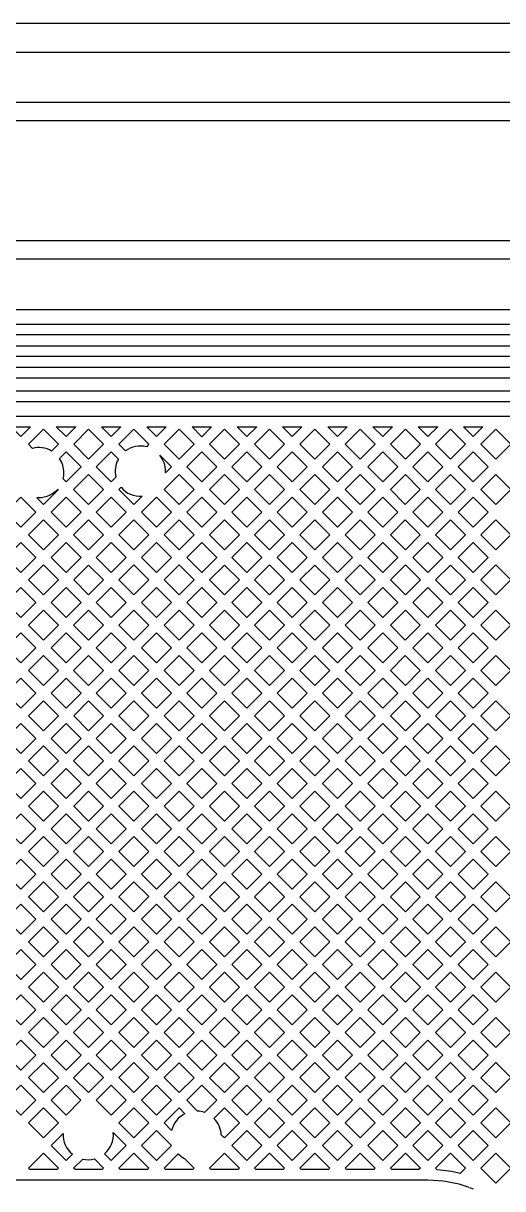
# Model space of a CAD drawing. Extents: x 3103 to 3424, y -52 to 175.
# Drawn here: x 3201.8 to 3205.19, y 41.97 to 50.21 of the extents above; entities that cross this region are included whole.
import ezdxf

# ---------------------------------------------------------------- set-up
doc = ezdxf.new("R2010")
doc.units = 0
doc.layers.add('gbr-dxf_layer0', color=7, linetype='Continuous')
doc.layers.add('gbr-outline-dxf_layer1', color=2, linetype='Continuous')

msp = doc.modelspace()

# ---------------------------------------------------------------- linework, layer by layer
at = {"layer": 'gbr-dxf_layer0'}
for p, q in [((3193.2677, 47.9295), (3208.6542, 47.9295)), ((3193.2857, 47.7768), (3208.944, 47.7768)), ((3208.9481, 47.7006), (3193.2857, 47.7006)), ((3193.0025, 47.6097), (3208.944, 47.6097)), ((3197.1494, 47.4317), (3209.0176, 47.4317)), ((3201.7155, 47.3555), (3201.8529, 47.3555)), ((3202.0353, 47.3555), (3202.1726, 47.3555)), ((3202.3548, 47.3555), (3202.4922, 47.3555)), ((3202.6746, 47.3555), (3202.812, 47.3555)), ((3202.9941, 47.3555), (3203.1318, 47.3555)), ((3203.3139, 47.3555), (3203.4513, 47.3555)), ((3203.6337, 47.3555), (3203.7711, 47.3555)), ((3203.9532, 47.3555), (3204.0909, 47.3555)), ((3204.273, 47.3555), (3204.4104, 47.3555)), ((3204.5928, 47.3555), (3204.7302, 47.3555)), ((3204.9124, 47.3555), (3205.0497, 47.3555)), ((3201.9978, 42.2776), (3202.0829, 42.3627))]:
    msp.add_line(p, q, dxfattribs=at)
at = {"layer": 'gbr-dxf_layer0', "linetype": 'Continuous'}
for points in [[(3188.2404, 49.6743, -0.027126), (3189.8357, 49.9261, -0.095047), (3189.8453, 49.927, -0.012273), (3190.5741, 49.9834, -0.011241), (3190.5818, 49.9838, -0.012571), (3191.3303, 50.0039), (3208.9973, 50.0037)], [(3205.5327, 49.6486), (3204.2911, 49.6486, -0.019951), (3204.2771, 49.6481, -0.01994), (3204.263, 49.6486), (3203.2748, 49.6486, -0.019556), (3203.2611, 49.6481, -0.01955), (3203.2473, 49.6486), (3202.0044, 49.6486, -0.019006), (3201.9911, 49.6481, -0.019005), (3201.9777, 49.6486), (3200.7341, 49.6485, -0.018496), (3200.7211, 49.6481, -0.018486), (3200.7081, 49.6485), (3199.4637, 49.6485, -0.017922), (3199.4511, 49.6481, -0.017902), (3199.4385, 49.6485), (3198.1933, 49.6485, -0.017367), (3198.1811, 49.6481, -0.017356), (3198.1689, 49.6485), (3196.9228, 49.6484, -0.01675), (3196.9111, 49.6481, -0.016734), (3196.8993, 49.6484), (3195.6524, 49.6484, -0.016102)], [(3190.5483, 49.4983, -0.011818), (3191.2293, 49.5208), (3213.4713, 49.5213)], [(3216.2755, 48.0435, -0.113654), (3216.278, 48.0487, 0.268441), (3216.275, 48.3549), (3216.275, 48.8977), (3216.1023, 49.0705), (3214.1147, 49.0705), (3213.7193, 48.675, -0.202211), (3213.7102, 48.6712), (3189.9129, 48.6708), (3189.5824, 48.6198, 0.084011), (3184.1442, 46.7521), (3182.6484, 45.8137, -0.017997), (3181.5897, 45.1981)], [(3216.1972, 45.2855, -0.093412), (3216.1926, 45.2846), (3216.0509, 45.2856, -0.200846), (3216.0418, 45.2894), (3215.6405, 45.691, -0.198882), (3215.5445, 45.9222), (3215.5445, 47.5677, 0.156072), (3215.4952, 47.7183), (3215.4488, 47.7748), (3215.2943, 47.9313, 0.205765), (3214.7061, 48.184), (3201.8082, 48.184)], [(3192.9952, 48.0821), (3214.7058, 48.0821, -0.198987), (3215.2072, 47.8744)], [(3215.1533, 47.8205, 0.198989), (3214.7058, 48.0059), (3192.9959, 48.0059), (3192.1282, 47.9715), (3190.8114, 47.873), (3189.7211, 47.7535), (3187.649, 47.4238), (3187.331, 47.3616), (3186.8766, 47.2312)], [(3208.6583, 47.8533), (3193.268, 47.8533, 0.005523), (3192.3957, 47.8186, -0.011836), (3192.127, 47.796)], [(3208.9481, 47.5335), (3193.0032, 47.5335, 0.034711), (3187.7407, 46.9666), (3187.2288, 46.8407)], [(3202.8067, 47.0304, 0.017564), (3202.8072, 47.0428, 0.1727), (3202.7672, 47.1551)], [(3202.0465, 46.9167, -0.22001), (3201.9111, 46.8541, -0.020641), (3201.8965, 46.8547)], [(3202.4775, 46.9132), (3202.493, 46.9287, 0.24042), (3202.6417, 46.8654)], [(3202.0829, 42.3627, 0.238177), (3202.1489, 42.2166), (3202.1038, 42.1716), (3201.9978, 42.2776)], [(3204.9525, 41.9817, 0.084647), (3204.6598, 42.0319), (3191.537, 42.0319), (3190.952, 41.9767)]]:
    msp.add_lwpolyline(points, format="xyb", dxfattribs=at)
for points in [[(3189.9247, 48.5434), (3213.7683, 48.5437)], [(3201.8082, 48.184), (3192.9927, 48.184), (3192.1184, 48.1492), (3190.7952, 48.0504), (3189.6977, 47.93), (3188.337, 47.7137)], [(3201.8529, 47.3555), (3201.7842, 47.2868), (3201.7155, 47.3555)], [(3202.1726, 47.3555), (3202.104, 47.2868), (3202.0353, 47.3555)], [(3202.4922, 47.3555), (3202.4235, 47.2868), (3202.3548, 47.3555)], [(3202.812, 47.3555), (3202.7433, 47.2868), (3202.6746, 47.3555)], [(3203.1318, 47.3555), (3203.0629, 47.2866), (3202.9941, 47.3555)], [(3203.4513, 47.3555), (3203.3826, 47.2868), (3203.3139, 47.3555)], [(3203.7711, 47.3555), (3203.7024, 47.2868), (3203.6337, 47.3555)], [(3204.0909, 47.3555), (3204.0221, 47.2867), (3203.9532, 47.3555)], [(3204.4104, 47.3555), (3204.3417, 47.2868), (3204.273, 47.3555)], [(3204.7302, 47.3555), (3204.6615, 47.2868), (3204.5928, 47.3555)], [(3205.0497, 47.3555), (3204.981, 47.2868), (3204.9124, 47.3555)], [(3202.7672, 47.1551), (3202.8493, 47.073), (3202.8067, 47.0304)], [(3201.8965, 46.8547), (3201.9439, 46.8072), (3202.05, 46.9132)], [(3202.6417, 46.8654), (3202.5835, 46.8072), (3202.4775, 46.9132)], [(3202.4378, 42.3692), (3202.5295, 42.2775), (3202.4236, 42.1716), (3202.3757, 42.2195)]]:
    msp.add_lwpolyline(points, dxfattribs=at)
for points in [[(3201.8381, 47.2329), (3201.9441, 47.3389), (3202.0501, 47.2329), (3202.0019, 47.1847, 0.199423), (3201.8669, 47.2041)], [(3202.4774, 47.2329), (3202.5834, 47.3389), (3202.6894, 47.2329), (3202.6719, 47.2154, 0.222275), (3202.5242, 47.1861)], [(3202.0576, 47.1326), (3202.104, 47.179), (3202.2099, 47.0731), (3202.1038, 46.9671), (3202.0833, 46.9877, 0.062916), (3202.0889, 47.0319, 0.151778)], [(3202.3176, 47.0731), (3202.4235, 47.179), (3202.4737, 47.1288, 0.188834), (3202.4567, 47.0002), (3202.4236, 46.9671)], [(3202.9571, 42.5973), (3203.0629, 42.7032), (3203.1688, 42.5973), (3203.0823, 42.5107, 0.069925), (3203.0338, 42.5205)], [(3202.7972, 42.4374), (3202.9032, 42.5434), (3202.9443, 42.5023, 0.222697), (3202.8504, 42.3842)], [(3203.1486, 42.4692), (3203.2227, 42.5434), (3203.3287, 42.4374), (3203.2228, 42.3315), (3203.2008, 42.3535, 0.184629)], [(3202.1577, 42.1177), (3202.2215, 42.1815, 0.118731), (3202.3047, 42.1827), (3202.3697, 42.1177), (3202.3601, 42.1081), (3202.1674, 42.1081)], [(3202.797, 42.1177), (3202.8971, 42.2178, 0.078382), (3202.9418, 42.185), (3203.0091, 42.1177), (3202.9994, 42.1081), (3202.8067, 42.1081)], [(3204.7154, 42.1178), (3204.8213, 42.2237), (3204.9273, 42.1177), (3204.8895, 42.08, 0.042805), (3204.7276, 42.1056)]]:
    msp.add_lwpolyline(points, format="xyb", close=True, dxfattribs=at)
for points in [[(3202.1579, 47.2329), (3202.2637, 47.3388), (3202.3696, 47.2329), (3202.2637, 47.127)], [(3202.7972, 47.2329), (3202.9031, 47.3388), (3203.0091, 47.2328), (3202.9032, 47.1269)], [(3203.1168, 47.2328), (3203.2228, 47.3388), (3203.3287, 47.2329), (3203.2227, 47.1269)], [(3203.4365, 47.2329), (3203.5425, 47.3389), (3203.6485, 47.2329), (3203.5425, 47.1269)], [(3203.7563, 47.2329), (3203.8622, 47.3388), (3203.9682, 47.2328), (3203.8623, 47.1269)], [(3204.0759, 47.2328), (3204.1819, 47.3388), (3204.2878, 47.2329), (3204.1818, 47.1269)], [(3204.3956, 47.2329), (3204.5016, 47.3389), (3204.6076, 47.2329), (3204.5016, 47.1269)], [(3204.7154, 47.2329), (3204.8213, 47.3388), (3204.9271, 47.2329), (3204.8213, 47.127)], [(3205.0349, 47.2329), (3205.1409, 47.3389), (3205.2469, 47.2329), (3205.1409, 47.1269)], [(3202.9571, 47.073), (3203.0629, 47.1789), (3203.1688, 47.073), (3203.0629, 46.9671)], [(3203.2766, 47.073), (3203.3826, 47.179), (3203.4886, 47.073), (3203.3826, 46.967)], [(3203.5964, 47.073), (3203.7024, 47.179), (3203.8084, 47.073), (3203.7024, 46.967)], [(3203.9162, 47.073), (3204.0221, 47.1789), (3204.1279, 47.073), (3204.0221, 46.9671)], [(3204.2357, 47.073), (3204.3417, 47.179), (3204.4477, 47.073), (3204.3417, 46.967)], [(3204.5555, 47.073), (3204.6615, 47.179), (3204.7674, 47.0731), (3204.6614, 46.9671)], [(3204.8751, 47.0731), (3204.981, 47.179), (3205.087, 47.073), (3204.9812, 46.9671)], [(3202.1577, 46.9132), (3202.2637, 47.0193), (3202.3697, 46.9132), (3202.2637, 46.8072)], [(3202.7972, 46.9131), (3202.9032, 47.0191), (3203.0091, 46.9132), (3202.9031, 46.8072)], [(3203.1168, 46.9132), (3203.2227, 47.0191), (3203.3287, 46.9131), (3203.2228, 46.8072)], [(3203.4365, 46.9131), (3203.5425, 47.0191), (3203.6485, 46.9131), (3203.5425, 46.8071)], [(3203.7563, 46.9131), (3203.8623, 47.0191), (3203.9682, 46.9132), (3203.8622, 46.8072)], [(3204.0759, 46.9132), (3204.1818, 47.0191), (3204.2878, 46.9131), (3204.1819, 46.8072)], [(3204.3956, 46.9131), (3204.5016, 47.0191), (3204.6075, 46.9132), (3204.5015, 46.8072)], [(3204.7152, 46.9132), (3204.8213, 47.0193), (3204.9273, 46.9132), (3204.8213, 46.8072)], [(3205.035, 46.9132), (3205.1409, 47.0191), (3205.2469, 46.9131), (3205.1411, 46.8072)], [(3201.6783, 46.7533), (3201.7842, 46.8592), (3201.8901, 46.7533), (3201.7842, 46.6475)], [(3201.9978, 46.7533), (3202.1038, 46.8594), (3202.2099, 46.7533), (3202.1038, 46.6473)], [(3202.3176, 46.7533), (3202.4236, 46.8594), (3202.5296, 46.7533), (3202.4236, 46.6473)], [(3202.6374, 46.7533), (3202.7433, 46.8592), (3202.8492, 46.7533), (3202.7433, 46.6475)], [(3202.9569, 46.7533), (3203.0629, 46.8594), (3203.169, 46.7533), (3203.0629, 46.6473)], [(3203.2767, 46.7533), (3203.3826, 46.8592), (3203.4886, 46.7532), (3203.3827, 46.6473)], [(3203.5964, 46.7532), (3203.7024, 46.8592), (3203.8083, 46.7533), (3203.7023, 46.6473)], [(3203.916, 46.7533), (3204.0221, 46.8594), (3204.1281, 46.7533), (3204.0221, 46.6473)], [(3204.2358, 46.7533), (3204.3417, 46.8592), (3204.4476, 46.7533), (3204.3417, 46.6475)], [(3204.5554, 46.7533), (3204.6614, 46.8594), (3204.7674, 46.7533), (3204.6614, 46.6473)], [(3204.8751, 46.7533), (3204.9812, 46.8594), (3205.0872, 46.7533), (3204.9812, 46.6473)], [(3201.8381, 46.5936), (3201.9439, 46.6995), (3202.05, 46.5935), (3201.9441, 46.4876)], [(3202.1577, 46.5935), (3202.2637, 46.6995), (3202.3697, 46.5935), (3202.2637, 46.4874)], [(3202.4775, 46.5935), (3202.5835, 46.6995), (3202.6894, 46.5936), (3202.5834, 46.4876)], [(3202.7972, 46.5936), (3202.9031, 46.6995), (3203.0091, 46.5935), (3202.9032, 46.4876)], [(3203.1168, 46.5935), (3203.2228, 46.6995), (3203.3289, 46.5935), (3203.2228, 46.4874)], [(3203.4366, 46.5935), (3203.5425, 46.6993), (3203.6484, 46.5935), (3203.5425, 46.4876)], [(3203.7561, 46.5935), (3203.8622, 46.6995), (3203.9682, 46.5935), (3203.8622, 46.4874)], [(3204.0759, 46.5935), (3204.1819, 46.6995), (3204.2878, 46.5936), (3204.1818, 46.4876)], [(3204.3956, 46.5936), (3204.5015, 46.6995), (3204.6075, 46.5935), (3204.5016, 46.4876)], [(3204.7152, 46.5935), (3204.8213, 46.6995), (3204.9273, 46.5935), (3204.8213, 46.4874)], [(3205.035, 46.5935), (3205.1411, 46.6995), (3205.2469, 46.5936), (3205.1409, 46.4876)], [(3201.6782, 46.4337), (3201.7842, 46.5397), (3201.8902, 46.4337), (3201.7842, 46.3277)], [(3201.998, 46.4337), (3202.1038, 46.5396), (3202.2099, 46.4336), (3202.104, 46.3277)], [(3202.3176, 46.4336), (3202.4236, 46.5396), (3202.5295, 46.4337), (3202.4235, 46.3277)], [(3202.6373, 46.4337), (3202.7433, 46.5397), (3202.8493, 46.4337), (3202.7433, 46.3277)], [(3202.9571, 46.4337), (3203.0629, 46.5396), (3203.169, 46.4336), (3203.0631, 46.3277)], [(3203.2767, 46.4336), (3203.3827, 46.5396), (3203.4886, 46.4337), (3203.3826, 46.3277)], [(3203.5964, 46.4337), (3203.7023, 46.5396), (3203.8083, 46.4336), (3203.7024, 46.3277)], [(3203.916, 46.4336), (3204.0221, 46.5396), (3204.1279, 46.4337), (3204.0219, 46.3277)], [(3204.2357, 46.4337), (3204.3417, 46.5397), (3204.4477, 46.4337), (3204.3417, 46.3277)], [(3204.5555, 46.4337), (3204.6614, 46.5396), (3204.7674, 46.4336), (3204.6615, 46.3277)], [(3204.8751, 46.4336), (3204.9812, 46.5396), (3205.087, 46.4337), (3204.981, 46.3277)], [(3201.8381, 46.2738), (3201.9441, 46.3798), (3202.0501, 46.2738), (3201.9441, 46.1678)], [(3202.1579, 46.2738), (3202.2637, 46.3797), (3202.3696, 46.2738), (3202.2637, 46.1679)], [(3202.4774, 46.2738), (3202.5834, 46.3798), (3202.6894, 46.2738), (3202.5834, 46.1678)], [(3202.7972, 46.2738), (3202.9032, 46.3798), (3203.0092, 46.2738), (3202.9032, 46.1678)], [(3203.117, 46.2738), (3203.2228, 46.3797), (3203.3287, 46.2738), (3203.2228, 46.1679)], [(3203.4365, 46.2738), (3203.5425, 46.3798), (3203.6485, 46.2738), (3203.5425, 46.1678)], [(3203.7563, 46.2738), (3203.8622, 46.3797), (3203.968, 46.2738), (3203.8622, 46.1679)], [(3204.0758, 46.2738), (3204.1818, 46.3798), (3204.2878, 46.2738), (3204.1818, 46.1678)], [(3204.3956, 46.2738), (3204.5016, 46.3798), (3204.6076, 46.2738), (3204.5016, 46.1678)], [(3204.7154, 46.2738), (3204.8213, 46.3797), (3204.9272, 46.2738), (3204.8213, 46.1679)], [(3205.0349, 46.2738), (3205.1409, 46.3798), (3205.2469, 46.2738), (3205.1409, 46.1678)], [(3201.6782, 46.1139), (3201.7842, 46.2199), (3201.8902, 46.1139), (3201.7842, 46.0079)], [(3201.998, 46.1139), (3202.104, 46.2199), (3202.2099, 46.114), (3202.1038, 46.008)], [(3202.3176, 46.114), (3202.4235, 46.2199), (3202.5295, 46.1139), (3202.4236, 46.008)], [(3202.6373, 46.1139), (3202.7433, 46.2199), (3202.8493, 46.1139), (3202.7433, 46.0079)], [(3202.9571, 46.1139), (3203.0631, 46.2199), (3203.169, 46.114), (3203.0629, 46.008)], [(3203.2767, 46.114), (3203.3826, 46.2199), (3203.4886, 46.1139), (3203.3827, 46.008)], [(3203.5964, 46.1139), (3203.7024, 46.2199), (3203.8083, 46.114), (3203.7023, 46.008)], [(3203.916, 46.114), (3204.0219, 46.2199), (3204.1279, 46.1139), (3204.0221, 46.008)], [(3204.2357, 46.1139), (3204.3417, 46.2199), (3204.4477, 46.1139), (3204.3417, 46.0079)], [(3204.5555, 46.1139), (3204.6615, 46.2199), (3204.7674, 46.114), (3204.6614, 46.008)], [(3204.8751, 46.114), (3204.981, 46.2199), (3205.087, 46.1139), (3204.9812, 46.008)], [(3201.8381, 45.954), (3201.9441, 46.06), (3202.05, 45.9541), (3201.9439, 45.8481)], [(3202.1577, 45.9541), (3202.2637, 46.0601), (3202.3697, 45.9541), (3202.2637, 45.8481)], [(3202.4775, 45.9541), (3202.5834, 46.06), (3202.6894, 45.954), (3202.5835, 45.8481)], [(3202.7972, 45.954), (3202.9032, 46.06), (3203.0091, 45.9541), (3202.9031, 45.8481)], [(3203.1168, 45.9541), (3203.2228, 46.0601), (3203.3289, 45.9541), (3203.2228, 45.8481)], [(3203.4366, 45.9541), (3203.5425, 46.06), (3203.6484, 45.9541), (3203.5425, 45.8482)], [(3203.7561, 45.9541), (3203.8622, 46.0601), (3203.9682, 45.9541), (3203.8622, 45.8481)], [(3204.0759, 45.9541), (3204.1818, 46.06), (3204.2878, 45.954), (3204.1819, 45.8481)], [(3204.3956, 45.954), (3204.5016, 46.06), (3204.6075, 45.9541), (3204.5015, 45.8481)], [(3204.7153, 45.9541), (3204.8213, 46.0601), (3204.9273, 45.9541), (3204.8213, 45.8481)], [(3205.035, 45.9541), (3205.1409, 46.06), (3205.2469, 45.954), (3205.1411, 45.8481)], [(3201.6783, 45.7942), (3201.7842, 45.9001), (3201.8901, 45.7942), (3201.7842, 45.6884)], [(3201.9978, 45.7942), (3202.1038, 45.9003), (3202.2099, 45.7942), (3202.1038, 45.6882)], [(3202.3176, 45.7942), (3202.4236, 45.9003), (3202.5296, 45.7942), (3202.4236, 45.6882)], [(3202.6374, 45.7942), (3202.7433, 45.9001), (3202.8492, 45.7942), (3202.7433, 45.6884)], [(3202.9569, 45.7942), (3203.0629, 45.9003), (3203.169, 45.7942), (3203.0629, 45.6882)], [(3203.2767, 45.7942), (3203.3827, 45.9003), (3203.4886, 45.7944), (3203.3826, 45.6884)], [(3203.5964, 45.7944), (3203.7023, 45.9003), (3203.8083, 45.7942), (3203.7024, 45.6884)], [(3203.916, 45.7942), (3204.0221, 45.9003), (3204.1281, 45.7942), (3204.0221, 45.6882)], [(3204.2358, 45.7942), (3204.3417, 45.9001), (3204.4476, 45.7942), (3204.3417, 45.6884)], [(3204.5554, 45.7942), (3204.6614, 45.9003), (3204.7674, 45.7942), (3204.6614, 45.6882)], [(3204.8751, 45.7942), (3204.9812, 45.9003), (3205.0872, 45.7942), (3204.9812, 45.6882)], [(3201.8381, 45.6345), (3201.944, 45.7404), (3202.05, 45.6343), (3201.9441, 45.5285)], [(3202.1577, 45.6343), (3202.2637, 45.7404), (3202.3697, 45.6343), (3202.2637, 45.5283)], [(3202.4775, 45.6343), (3202.5835, 45.7404), (3202.6894, 45.6345), (3202.5834, 45.5285)], [(3202.7972, 45.6345), (3202.9031, 45.7404), (3203.0091, 45.6343), (3202.9032, 45.5285)], [(3203.1168, 45.6343), (3203.2228, 45.7404), (3203.3287, 45.6345), (3203.2227, 45.5285)], [(3203.4365, 45.6345), (3203.5425, 45.7405), (3203.6485, 45.6345), (3203.5425, 45.5285)], [(3203.7563, 45.6345), (3203.8622, 45.7404), (3203.9682, 45.6343), (3203.8623, 45.5285)], [(3204.0759, 45.6343), (3204.1819, 45.7404), (3204.2878, 45.6345), (3204.1818, 45.5285)], [(3204.3956, 45.6345), (3204.5015, 45.7404), (3204.6075, 45.6343), (3204.5016, 45.5285)], [(3204.7152, 45.6343), (3204.8213, 45.7404), (3204.9273, 45.6343), (3204.8213, 45.5283)], [(3205.035, 45.6343), (3205.1411, 45.7404), (3205.2469, 45.6345), (3205.1409, 45.5285)], [(3201.6782, 45.4746), (3201.7842, 45.5806), (3201.8902, 45.4746), (3201.7842, 45.3686)], [(3201.998, 45.4746), (3202.1038, 45.5805), (3202.2099, 45.4745), (3202.104, 45.3686)], [(3202.3176, 45.4745), (3202.4236, 45.5805), (3202.5295, 45.4746), (3202.4235, 45.3686)], [(3202.6373, 45.4746), (3202.7433, 45.5806), (3202.8493, 45.4746), (3202.7433, 45.3686)], [(3202.9571, 45.4746), (3203.0629, 45.5805), (3203.1688, 45.4746), (3203.0629, 45.3687)], [(3203.2766, 45.4746), (3203.3826, 45.5806), (3203.4886, 45.4746), (3203.3826, 45.3686)], [(3203.5964, 45.4746), (3203.7024, 45.5806), (3203.8084, 45.4746), (3203.7024, 45.3686)], [(3203.9162, 45.4746), (3204.0221, 45.5805), (3204.1279, 45.4746), (3204.0221, 45.3687)], [(3204.2357, 45.4746), (3204.3417, 45.5806), (3204.4477, 45.4746), (3204.3417, 45.3686)], [(3204.5555, 45.4746), (3204.6614, 45.5805), (3204.7674, 45.4745), (3204.6615, 45.3686)], [(3204.8751, 45.4745), (3204.9812, 45.5805), (3205.087, 45.4746), (3204.981, 45.3686)], [(3201.8381, 45.3147), (3201.9441, 45.4207), (3202.0501, 45.3147), (3201.9441, 45.2087)], [(3202.1579, 45.3147), (3202.2637, 45.4206), (3202.3696, 45.3147), (3202.2637, 45.2088)], [(3202.4774, 45.3147), (3202.5834, 45.4207), (3202.6894, 45.3147), (3202.5834, 45.2087)], [(3202.7972, 45.3147), (3202.9032, 45.4207), (3203.0091, 45.3148), (3202.9031, 45.2088)], [(3203.1168, 45.3148), (3203.2227, 45.4207), (3203.3287, 45.3147), (3203.2228, 45.2088)], [(3203.4365, 45.3147), (3203.5425, 45.4207), (3203.6485, 45.3147), (3203.5425, 45.2087)], [(3203.7563, 45.3147), (3203.8623, 45.4207), (3203.9682, 45.3148), (3203.8622, 45.2088)], [(3204.0759, 45.3148), (3204.1818, 45.4207), (3204.2878, 45.3147), (3204.1819, 45.2088)], [(3204.3956, 45.3147), (3204.5016, 45.4207), (3204.6076, 45.3147), (3204.5016, 45.2087)], [(3204.7154, 45.3147), (3204.8213, 45.4206), (3204.9272, 45.3147), (3204.8213, 45.2088)], [(3205.0349, 45.3147), (3205.1409, 45.4207), (3205.2469, 45.3147), (3205.1409, 45.2087)], [(3201.6783, 45.1549), (3201.7842, 45.2608), (3201.8902, 45.1548), (3201.7843, 45.0489)], [(3201.998, 45.1548), (3202.104, 45.2608), (3202.2099, 45.1549), (3202.1038, 45.0489)], [(3202.3176, 45.1549), (3202.4235, 45.2608), (3202.5295, 45.1548), (3202.4236, 45.0489)], [(3202.6373, 45.1548), (3202.7433, 45.2608), (3202.8492, 45.1549), (3202.7432, 45.0489)], [(3202.9569, 45.1549), (3203.0629, 45.2609), (3203.169, 45.1549), (3203.0629, 45.0489)], [(3203.2767, 45.1549), (3203.3826, 45.2608), (3203.4886, 45.1548), (3203.3827, 45.0489)], [(3203.5964, 45.1548), (3203.7024, 45.2608), (3203.8083, 45.1549), (3203.7023, 45.0489)], [(3203.916, 45.1549), (3204.0221, 45.2609), (3204.1281, 45.1549), (3204.0221, 45.0489)], [(3204.2358, 45.1549), (3204.3417, 45.2608), (3204.4477, 45.1548), (3204.3418, 45.0489)], [(3204.5555, 45.1548), (3204.6615, 45.2608), (3204.7674, 45.1549), (3204.6614, 45.0489)], [(3204.8751, 45.1549), (3204.981, 45.2608), (3205.087, 45.1548), (3204.9812, 45.0489)], [(3201.8382, 44.995), (3201.9441, 45.1009), (3202.05, 44.995), (3201.9441, 44.8891)], [(3202.1577, 44.995), (3202.2637, 45.101), (3202.3697, 44.995), (3202.2637, 44.889)], [(3202.4775, 44.995), (3202.5834, 45.1009), (3202.6893, 44.995), (3202.5834, 44.8891)], [(3202.797, 44.995), (3202.9031, 45.101), (3203.0091, 44.995), (3202.9031, 44.889)], [(3203.1168, 44.995), (3203.2228, 45.101), (3203.3289, 44.995), (3203.2228, 44.889)], [(3203.4366, 44.995), (3203.5425, 45.1009), (3203.6484, 44.995), (3203.5425, 44.8891)], [(3203.7561, 44.995), (3203.8622, 45.101), (3203.9682, 44.995), (3203.8622, 44.889)], [(3204.0759, 44.995), (3204.1819, 45.101), (3204.288, 44.995), (3204.1819, 44.889)], [(3204.3957, 44.995), (3204.5016, 45.1009), (3204.6075, 44.995), (3204.5016, 44.8891)], [(3204.7152, 44.995), (3204.8213, 45.101), (3204.9273, 44.995), (3204.8213, 44.889)], [(3205.035, 44.995), (3205.1409, 45.1009), (3205.2469, 44.9949), (3205.141, 44.889)], [(3201.6783, 44.8351), (3201.7843, 44.9412), (3201.8902, 44.8353), (3201.7842, 44.7293)], [(3201.998, 44.8353), (3202.1038, 44.9412), (3202.2099, 44.8351), (3202.104, 44.7293)], [(3202.3176, 44.8351), (3202.4236, 44.9411), (3202.5295, 44.8353), (3202.4235, 44.7293)], [(3202.6373, 44.8353), (3202.7432, 44.9412), (3202.8492, 44.8351), (3202.7433, 44.7293)], [(3202.9569, 44.8351), (3203.0629, 44.9411), (3203.169, 44.8351), (3203.0629, 44.7291)], [(3203.2767, 44.8351), (3203.3827, 44.9412), (3203.4886, 44.8353), (3203.3826, 44.7293)], [(3203.5964, 44.8353), (3203.7023, 44.9411), (3203.8083, 44.8351), (3203.7024, 44.7293)], [(3203.916, 44.8351), (3204.0221, 44.9412), (3204.1281, 44.8351), (3204.0221, 44.7291)], [(3204.2358, 44.8351), (3204.3418, 44.9412), (3204.4477, 44.8353), (3204.3417, 44.7293)], [(3204.5555, 44.8353), (3204.6614, 44.9411), (3204.7674, 44.8351), (3204.6615, 44.7293)], [(3204.8751, 44.8351), (3204.9812, 44.9411), (3205.0872, 44.8351), (3204.9812, 44.7291)], [(3201.8381, 44.6754), (3201.9441, 44.7814), (3202.0501, 44.6754), (3201.9441, 44.5694)], [(3202.1579, 44.6754), (3202.2637, 44.7813), (3202.3696, 44.6754), (3202.2637, 44.5695)], [(3202.4774, 44.6754), (3202.5834, 44.7814), (3202.6894, 44.6754), (3202.5834, 44.5694)], [(3202.7972, 44.6754), (3202.9031, 44.7813), (3203.0091, 44.6752), (3202.9032, 44.5694)], [(3203.1168, 44.6752), (3203.2228, 44.7813), (3203.3287, 44.6754), (3203.2227, 44.5694)], [(3203.4365, 44.6754), (3203.5425, 44.7814), (3203.6485, 44.6754), (3203.5425, 44.5694)], [(3203.7563, 44.6754), (3203.8622, 44.7813), (3203.9682, 44.6752), (3203.8623, 44.5694)], [(3204.0759, 44.6752), (3204.1819, 44.7813), (3204.2878, 44.6754), (3204.1818, 44.5694)], [(3204.3956, 44.6754), (3204.5016, 44.7814), (3204.6076, 44.6754), (3204.5016, 44.5694)], [(3204.7154, 44.6754), (3204.8213, 44.7813), (3204.9273, 44.6752), (3204.8214, 44.5694)], [(3205.035, 44.6752), (3205.141, 44.7813), (3205.2469, 44.6754), (3205.1409, 44.5694)], [(3201.6782, 44.5155), (3201.7842, 44.6215), (3201.8902, 44.5155), (3201.7842, 44.4095)], [(3201.998, 44.5155), (3202.104, 44.6215), (3202.2099, 44.5156), (3202.1038, 44.4096)], [(3202.3176, 44.5156), (3202.4235, 44.6215), (3202.5295, 44.5155), (3202.4236, 44.4096)], [(3202.6373, 44.5155), (3202.7433, 44.6215), (3202.8493, 44.5155), (3202.7433, 44.4095)], [(3202.9571, 44.5155), (3203.0629, 44.6214), (3203.1688, 44.5155), (3203.0629, 44.4096)], [(3203.2766, 44.5155), (3203.3826, 44.6215), (3203.4886, 44.5155), (3203.3826, 44.4095)], [(3203.5964, 44.5155), (3203.7024, 44.6215), (3203.8084, 44.5155), (3203.7024, 44.4095)], [(3203.9162, 44.5155), (3204.0221, 44.6214), (3204.1279, 44.5155), (3204.0221, 44.4096)], [(3204.2357, 44.5155), (3204.3417, 44.6215), (3204.4477, 44.5155), (3204.3417, 44.4095)], [(3204.5555, 44.5155), (3204.6615, 44.6215), (3204.7675, 44.5155), (3204.6615, 44.4095)], [(3204.8753, 44.5155), (3204.9812, 44.6214), (3205.087, 44.5155), (3204.9812, 44.4096)], [(3201.8381, 44.3556), (3201.9441, 44.4616), (3202.05, 44.3557), (3201.9439, 44.2497)], [(3202.1577, 44.3557), (3202.2637, 44.4617), (3202.3697, 44.3557), (3202.2637, 44.2497)], [(3202.4775, 44.3557), (3202.5834, 44.4616), (3202.6894, 44.3556), (3202.5835, 44.2497)], [(3202.7972, 44.3556), (3202.9032, 44.4616), (3203.0091, 44.3557), (3202.9031, 44.2497)], [(3203.1168, 44.3557), (3203.2227, 44.4616), (3203.3287, 44.3556), (3203.2228, 44.2497)], [(3203.4365, 44.3556), (3203.5425, 44.4616), (3203.6485, 44.3556), (3203.5425, 44.2496)], [(3203.7563, 44.3556), (3203.8623, 44.4616), (3203.9682, 44.3557), (3203.8622, 44.2497)], [(3204.0759, 44.3557), (3204.1818, 44.4616), (3204.2878, 44.3556), (3204.1819, 44.2497)], [(3204.3956, 44.3556), (3204.5016, 44.4616), (3204.6076, 44.3556), (3204.5016, 44.2496)], [(3204.7154, 44.3556), (3204.8214, 44.4616), (3204.9273, 44.3557), (3204.8213, 44.2497)], [(3205.035, 44.3557), (3205.1409, 44.4616), (3205.2469, 44.3556), (3205.1411, 44.2497)], [(3201.6782, 44.1957), (3201.7842, 44.3017), (3201.8901, 44.1958), (3201.7841, 44.0898)], [(3201.9978, 44.1958), (3202.1038, 44.3018), (3202.2099, 44.1958), (3202.1038, 44.0898)], [(3202.3176, 44.1958), (3202.4236, 44.3018), (3202.5296, 44.1958), (3202.4236, 44.0898)], [(3202.6374, 44.1958), (3202.7433, 44.3017), (3202.8492, 44.1958), (3202.7433, 44.0899)], [(3202.9569, 44.1958), (3203.0629, 44.3018), (3203.169, 44.1958), (3203.0629, 44.0898)], [(3203.2767, 44.1958), (3203.3826, 44.3017), (3203.4886, 44.1957), (3203.3827, 44.0898)], [(3203.5964, 44.1957), (3203.7024, 44.3017), (3203.8083, 44.1958), (3203.7023, 44.0898)], [(3203.916, 44.1958), (3204.0221, 44.3018), (3204.1281, 44.1958), (3204.0221, 44.0898)], [(3204.2358, 44.1958), (3204.3417, 44.3017), (3204.4477, 44.1957), (3204.3418, 44.0898)], [(3204.5555, 44.1957), (3204.6615, 44.3017), (3204.7674, 44.1958), (3204.6614, 44.0898)], [(3204.8751, 44.1958), (3204.9812, 44.3018), (3205.0872, 44.1958), (3204.9812, 44.0898)], [(3201.8379, 44.0359), (3201.9439, 44.1419), (3202.05, 44.0359), (3201.9439, 43.9299)], [(3202.1577, 44.0359), (3202.2637, 44.1419), (3202.3697, 44.0359), (3202.2637, 43.9299)], [(3202.4775, 44.0359), (3202.5835, 44.1419), (3202.6894, 44.0361), (3202.5834, 43.93)], [(3202.7972, 44.0361), (3202.9031, 44.1419), (3203.0091, 44.0359), (3202.9032, 43.93)], [(3203.1168, 44.0359), (3203.2228, 44.1419), (3203.3289, 44.0359), (3203.2228, 43.9299)], [(3203.4366, 44.0359), (3203.5425, 44.1418), (3203.6484, 44.0359), (3203.5425, 43.93)], [(3203.7561, 44.0359), (3203.8622, 44.1419), (3203.9682, 44.0359), (3203.8622, 43.9299)], [(3204.0759, 44.0359), (3204.1819, 44.1419), (3204.288, 44.0359), (3204.1819, 43.9299)], [(3204.3957, 44.0359), (3204.5016, 44.1418), (3204.6075, 44.0359), (3204.5016, 43.93)], [(3204.7152, 44.0359), (3204.8213, 44.1419), (3204.9273, 44.0359), (3204.8213, 43.9299)], [(3205.035, 44.0359), (3205.1411, 44.1419), (3205.2471, 44.0359), (3205.1411, 43.9299)], [(3201.6782, 43.8762), (3201.7841, 43.982), (3201.8901, 43.876), (3201.7842, 43.7701)], [(3201.9978, 43.876), (3202.1038, 43.982), (3202.2099, 43.876), (3202.1038, 43.77)], [(3202.3176, 43.876), (3202.4236, 43.982), (3202.5295, 43.8762), (3202.4235, 43.7701)], [(3202.6373, 43.8762), (3202.7433, 43.9822), (3202.8493, 43.8762), (3202.7433, 43.7701)], [(3202.9571, 43.8762), (3203.0629, 43.982), (3203.169, 43.876), (3203.0631, 43.7701)], [(3203.2767, 43.876), (3203.3827, 43.982), (3203.4886, 43.8762), (3203.3826, 43.7701)], [(3203.5964, 43.8762), (3203.7023, 43.982), (3203.8083, 43.876), (3203.7024, 43.7701)], [(3203.916, 43.876), (3204.0221, 43.982), (3204.1281, 43.876), (3204.0221, 43.77)], [(3204.2358, 43.876), (3204.3418, 43.982), (3204.4477, 43.8762), (3204.3417, 43.7701)], [(3204.5555, 43.8762), (3204.6614, 43.982), (3204.7674, 43.876), (3204.6615, 43.7701)], [(3204.8751, 43.876), (3204.9812, 43.982), (3205.0872, 43.876), (3204.9812, 43.77)], [(3201.8381, 43.7163), (3201.9439, 43.8222), (3202.05, 43.7161), (3201.9441, 43.6103)], [(3202.1577, 43.7161), (3202.2637, 43.8222), (3202.3696, 43.7163), (3202.2636, 43.6103)], [(3202.4774, 43.7163), (3202.5834, 43.8223), (3202.6894, 43.7163), (3202.5834, 43.6103)], [(3202.7972, 43.7163), (3202.9032, 43.8223), (3203.0092, 43.7163), (3202.9032, 43.6103)], [(3203.117, 43.7163), (3203.2228, 43.8222), (3203.3287, 43.7163), (3203.2228, 43.6104)], [(3203.4365, 43.7163), (3203.5425, 43.8223), (3203.6485, 43.7163), (3203.5425, 43.6103)], [(3203.7563, 43.7163), (3203.8622, 43.8222), (3203.9682, 43.7161), (3203.8623, 43.6103)], [(3204.0759, 43.7161), (3204.1819, 43.8222), (3204.2878, 43.7163), (3204.1818, 43.6103)], [(3204.3956, 43.7163), (3204.5016, 43.8223), (3204.6076, 43.7163), (3204.5016, 43.6103)], [(3204.7154, 43.7163), (3204.8213, 43.8222), (3204.9273, 43.7161), (3204.8214, 43.6103)], [(3205.035, 43.7161), (3205.1411, 43.8222), (3205.2469, 43.7163), (3205.1409, 43.6103)], [(3201.6782, 43.5564), (3201.7842, 43.6624), (3201.8902, 43.5564), (3201.7842, 43.4504)], [(3201.998, 43.5564), (3202.1038, 43.6623), (3202.2097, 43.5564), (3202.1038, 43.4505)], [(3202.3175, 43.5564), (3202.4235, 43.6624), (3202.5295, 43.5564), (3202.4235, 43.4504)], [(3202.6373, 43.5564), (3202.7433, 43.6624), (3202.8493, 43.5564), (3202.7433, 43.4504)], [(3202.9571, 43.5564), (3203.0631, 43.6624), (3203.169, 43.5565), (3203.0629, 43.4505)], [(3203.2767, 43.5565), (3203.3826, 43.6624), (3203.4886, 43.5564), (3203.3827, 43.4505)], [(3203.5964, 43.5564), (3203.7024, 43.6624), (3203.8084, 43.5564), (3203.7024, 43.4504)], [(3203.9162, 43.5564), (3204.0221, 43.6623), (3204.1279, 43.5564), (3204.0221, 43.4505)], [(3204.2357, 43.5564), (3204.3417, 43.6624), (3204.4477, 43.5564), (3204.3417, 43.4504)], [(3204.5555, 43.5564), (3204.6615, 43.6624), (3204.7675, 43.5564), (3204.6615, 43.4504)], [(3204.8753, 43.5564), (3204.9812, 43.6623), (3205.087, 43.5564), (3204.9812, 43.4505)], [(3201.8381, 43.3965), (3201.9441, 43.5025), (3202.05, 43.3966), (3201.9439, 43.2906)], [(3202.1577, 43.3966), (3202.2636, 43.5025), (3202.3696, 43.3965), (3202.2637, 43.2906)], [(3202.4774, 43.3965), (3202.5834, 43.5025), (3202.6894, 43.3965), (3202.5834, 43.2905)], [(3202.7972, 43.3965), (3202.9032, 43.5025), (3203.0091, 43.3966), (3202.9031, 43.2906)], [(3203.1168, 43.3966), (3203.2228, 43.5026), (3203.3289, 43.3966), (3203.2228, 43.2906)], [(3203.4366, 43.3966), (3203.5425, 43.5025), (3203.6485, 43.3965), (3203.5426, 43.2906)], [(3203.7563, 43.3965), (3203.8623, 43.5025), (3203.9682, 43.3966), (3203.8622, 43.2906)], [(3204.0759, 43.3966), (3204.1818, 43.5025), (3204.2878, 43.3965), (3204.1819, 43.2906)], [(3204.3956, 43.3965), (3204.5016, 43.5025), (3204.6076, 43.3965), (3204.5016, 43.2905)], [(3204.7154, 43.3965), (3204.8214, 43.5025), (3204.9273, 43.3966), (3204.8213, 43.2906)], [(3205.035, 43.3966), (3205.1409, 43.5025), (3205.2469, 43.3965), (3205.1411, 43.2906)], [(3201.6782, 43.2366), (3201.7842, 43.3426), (3201.8901, 43.2367), (3201.7841, 43.1307)], [(3201.9978, 43.2367), (3202.1038, 43.3427), (3202.2099, 43.2367), (3202.1038, 43.1307)], [(3202.3176, 43.2367), (3202.4235, 43.3426), (3202.5295, 43.2366), (3202.4236, 43.1307)], [(3202.6373, 43.2366), (3202.7433, 43.3426), (3202.8492, 43.2367), (3202.7432, 43.1307)], [(3202.9569, 43.2367), (3203.0629, 43.3427), (3203.169, 43.2367), (3203.0629, 43.1307)], [(3203.2767, 43.2367), (3203.3827, 43.3427), (3203.4887, 43.2367), (3203.3827, 43.1307)], [(3203.5965, 43.2367), (3203.7024, 43.3426), (3203.8083, 43.2367), (3203.7024, 43.1308)], [(3203.916, 43.2367), (3204.0221, 43.3427), (3204.1281, 43.2367), (3204.0221, 43.1307)], [(3204.2358, 43.2367), (3204.3417, 43.3426), (3204.4477, 43.2366), (3204.3418, 43.1307)], [(3204.5555, 43.2366), (3204.6615, 43.3426), (3204.7674, 43.2367), (3204.6614, 43.1307)], [(3204.8751, 43.2367), (3204.9812, 43.3427), (3205.0872, 43.2367), (3204.9812, 43.1307)], [(3201.8379, 43.0768), (3201.9439, 43.1828), (3202.05, 43.0768), (3201.9439, 42.9708)], [(3202.1577, 43.0768), (3202.2637, 43.1828), (3202.3697, 43.0768), (3202.2637, 42.9708)], [(3202.4775, 43.0768), (3202.5834, 43.1827), (3202.6893, 43.0768), (3202.5834, 42.9709)], [(3202.797, 43.0768), (3202.9031, 43.1828), (3203.0091, 43.0768), (3202.9031, 42.9708)], [(3203.1168, 43.0768), (3203.2228, 43.1828), (3203.3289, 43.0768), (3203.2228, 42.9708)], [(3203.4366, 43.0768), (3203.5426, 43.1828), (3203.6485, 43.077), (3203.5425, 42.9709)], [(3203.7563, 43.077), (3203.8622, 43.1828), (3203.9682, 43.0768), (3203.8623, 42.9709)], [(3204.0759, 43.0768), (3204.1819, 43.1828), (3204.288, 43.0768), (3204.1819, 42.9708)], [(3204.3957, 43.0768), (3204.5016, 43.1827), (3204.6075, 43.0768), (3204.5016, 42.9709)], [(3204.7152, 43.0768), (3204.8213, 43.1828), (3204.9273, 43.0768), (3204.8213, 42.9708)], [(3205.035, 43.0768), (3205.1411, 43.1828), (3205.2471, 43.0768), (3205.141, 42.9708)], [(3201.6782, 42.9171), (3201.7841, 43.0229), (3201.8901, 42.9169), (3201.7842, 42.811)], [(3201.9978, 42.9169), (3202.1038, 43.0229), (3202.2099, 42.9169), (3202.1038, 42.8109)], [(3202.3176, 42.9169), (3202.4236, 43.0229), (3202.5295, 42.9171), (3202.4235, 42.811)], [(3202.6373, 42.9171), (3202.7432, 43.0229), (3202.8492, 42.9169), (3202.7433, 42.811)], [(3202.9569, 42.9169), (3203.0629, 43.0229), (3203.169, 42.9169), (3203.0629, 42.8109)], [(3203.2767, 42.9169), (3203.3827, 43.0229), (3203.4886, 42.9171), (3203.3826, 42.811)], [(3203.5964, 42.9171), (3203.7024, 43.0231), (3203.8084, 42.9171), (3203.7024, 42.811)], [(3203.9162, 42.9171), (3204.0221, 43.0229), (3204.1281, 42.9169), (3204.0222, 42.811)], [(3204.2358, 42.9169), (3204.3418, 43.0229), (3204.4477, 42.9171), (3204.3417, 42.811)], [(3204.5555, 42.9171), (3204.6614, 43.0229), (3204.7674, 42.9169), (3204.6615, 42.811)], [(3204.8751, 42.9169), (3204.9812, 43.0229), (3205.0872, 42.9169), (3204.9812, 42.8109)], [(3201.8381, 42.7572), (3201.9439, 42.863), (3202.05, 42.757), (3201.9441, 42.6512)], [(3202.1577, 42.757), (3202.2637, 42.863), (3202.3696, 42.7572), (3202.2636, 42.6511)], [(3202.4774, 42.7572), (3202.5834, 42.8632), (3202.6894, 42.7572), (3202.5834, 42.6511)], [(3202.7972, 42.7572), (3202.9031, 42.863), (3203.0091, 42.757), (3202.9032, 42.6512)], [(3203.1168, 42.757), (3203.2228, 42.863), (3203.3287, 42.7572), (3203.2227, 42.6512)], [(3203.4365, 42.7572), (3203.5425, 42.8632), (3203.6485, 42.7572), (3203.5425, 42.6511)], [(3203.7563, 42.7572), (3203.8623, 42.8632), (3203.9683, 42.7572), (3203.8623, 42.6511)], [(3204.0761, 42.7572), (3204.1819, 42.863), (3204.2878, 42.7572), (3204.1819, 42.6513)], [(3204.3956, 42.7572), (3204.5016, 42.8632), (3204.6076, 42.7572), (3204.5016, 42.6512)], [(3204.7154, 42.7572), (3204.8213, 42.8631), (3204.9273, 42.757), (3204.8214, 42.6512)], [(3205.035, 42.757), (3205.1411, 42.8631), (3205.2469, 42.7572), (3205.1409, 42.6511)], [(3201.6782, 42.5973), (3201.7842, 42.7033), (3201.8902, 42.5973), (3201.7842, 42.4913)], [(3201.998, 42.5973), (3202.1038, 42.7032), (3202.2097, 42.5973), (3202.1038, 42.4914)], [(3202.3175, 42.5973), (3202.4235, 42.7033), (3202.5295, 42.5973), (3202.4235, 42.4913)], [(3202.6373, 42.5973), (3202.7433, 42.7033), (3202.8493, 42.5973), (3202.7433, 42.4913)], [(3203.2766, 42.5973), (3203.3826, 42.7033), (3203.4886, 42.5973), (3203.3826, 42.4913)], [(3203.5964, 42.5973), (3203.7024, 42.7033), (3203.8084, 42.5973), (3203.7024, 42.4913)], [(3203.9162, 42.5973), (3204.0222, 42.7033), (3204.1281, 42.5974), (3204.0221, 42.4914)], [(3204.2358, 42.5974), (3204.3417, 42.7033), (3204.4477, 42.5973), (3204.3418, 42.4914)], [(3204.5555, 42.5973), (3204.6615, 42.7033), (3204.7675, 42.5973), (3204.6615, 42.4913)], [(3204.8753, 42.5973), (3204.9812, 42.7032), (3205.087, 42.5973), (3204.9812, 42.4914)], [(3201.8381, 42.4374), (3201.9441, 42.5434), (3202.05, 42.4375), (3201.9439, 42.3315)], [(3202.4774, 42.4374), (3202.5834, 42.5434), (3202.6894, 42.4374), (3202.5834, 42.3314)], [(3203.4365, 42.4374), (3203.5425, 42.5434), (3203.6485, 42.4374), (3203.5425, 42.3314)], [(3203.7563, 42.4374), (3203.8623, 42.5434), (3203.9682, 42.4375), (3203.8622, 42.3315)], [(3204.0759, 42.4375), (3204.1819, 42.5435), (3204.288, 42.4375), (3204.1819, 42.3315)], [(3204.3957, 42.4375), (3204.5016, 42.5434), (3204.6076, 42.4374), (3204.5017, 42.3315)], [(3204.7154, 42.4374), (3204.8214, 42.5434), (3204.9273, 42.4375), (3204.8213, 42.3315)], [(3205.035, 42.4375), (3205.1409, 42.5434), (3205.2469, 42.4374), (3205.141, 42.3315)], [(3202.6373, 42.2775), (3202.7433, 42.3835), (3202.8492, 42.2776), (3202.7432, 42.1716)], [(3203.2767, 42.2776), (3203.3826, 42.3835), (3203.4886, 42.2775), (3203.3827, 42.1716)], [(3203.5964, 42.2775), (3203.7024, 42.3835), (3203.8083, 42.2776), (3203.7023, 42.1716)], [(3203.916, 42.2776), (3204.0221, 42.3836), (3204.1281, 42.2776), (3204.0221, 42.1716)], [(3204.2358, 42.2776), (3204.3418, 42.3836), (3204.4479, 42.2776), (3204.3418, 42.1716)], [(3204.5556, 42.2776), (3204.6615, 42.3835), (3204.7674, 42.2776), (3204.6615, 42.1717)], [(3204.8751, 42.2776), (3204.9812, 42.3836), (3205.0872, 42.2776), (3204.9812, 42.1716)], [(3201.8379, 42.1177), (3201.9439, 42.2237), (3202.05, 42.1177), (3202.0403, 42.1081), (3201.8476, 42.1081)], [(3202.4775, 42.1177), (3202.5834, 42.2236), (3202.6893, 42.1177), (3202.6796, 42.1081), (3202.4872, 42.1081)], [(3203.1168, 42.1177), (3203.2228, 42.2237), (3203.3289, 42.1177), (3203.3192, 42.1081), (3203.1265, 42.1081)], [(3203.4366, 42.1177), (3203.5425, 42.2236), (3203.6484, 42.1177), (3203.6387, 42.1081), (3203.4463, 42.1081)], [(3203.7561, 42.1177), (3203.8622, 42.2237), (3203.9682, 42.1177), (3203.9585, 42.1081), (3203.7658, 42.1081)], [(3204.0759, 42.1177), (3204.1819, 42.2237), (3204.288, 42.1177), (3204.2783, 42.1081), (3204.0856, 42.1081)], [(3204.3957, 42.1177), (3204.5017, 42.2237), (3204.6076, 42.1178), (3204.5978, 42.1081), (3204.4054, 42.1081)], [(3205.035, 42.1177), (3205.141, 42.2237), (3205.2469, 42.1178), (3205.1409, 42.0118)]]:
    msp.add_lwpolyline(points, close=True, dxfattribs=at)
at = {"layer": 'gbr-dxf_layer0'}
for centre, radius, start, end in [((3202.2606, 42.355), 0.1778, 310.37224, 4.59865), ((3205.1542, 42.5505), 0.6034, 250.71237, 253.30401)]:
    msp.add_arc(centre, radius, start, end, dxfattribs=at)
at = {"layer": 'gbr-outline-dxf_layer1', "linetype": 'Continuous'}
msp.add_lwpolyline([(3134.0511, 42.6163, -0.414233), (3134.8622, 43.7748), (3152.7317, 46.9257, -0.145892), (3161.3026, 45.9338, 0.101585), (3167.8425, 44.5912), (3173.3424, 44.5912, 0.152268), (3182.7762, 47.5325, -0.152268), (3191.3574, 50.2076), (3216.2273, 50.2076, -0.414215), (3217.2273, 49.2076), (3217.2273, 37.6077, -0.414215), (3216.2273, 36.6077), (3191.5126, 36.6077, 0.151039), (3190.384, 36.259, -0.151026), (3173.3424, 30.9912), (3167.8425, 30.9912, -0.100411), (3156.0737, 33.3789, 0.144694), (3154.947, 33.5066), (3137.224, 30.3814, -0.414157), (3136.0656, 31.1926)], format="xyb", close=True, dxfattribs=at)

doc.saveas('drawing.dxf')
